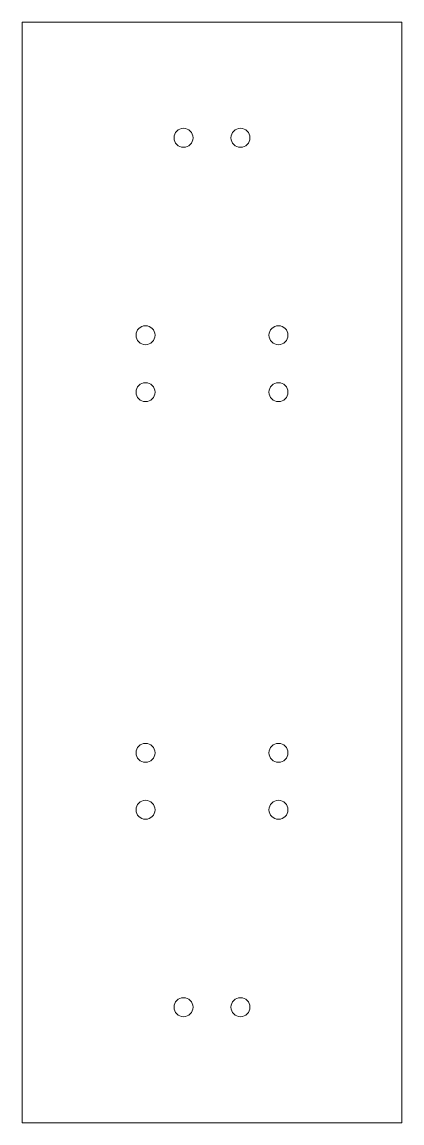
# Model space of a CAD drawing. Header units: millimetres. Extents: x -50 to 50, y -145 to 145.
import ezdxf

# ---------------------------------------------------------------- set-up
doc = ezdxf.new("R2010")
doc.units = ezdxf.units.MM

msp = doc.modelspace()

# ---------------------------------------------------------------- linework, layer by layer
at = {"color": 7, "linetype": 'Continuous', "lineweight": 15}
for p, q in [((50, 145), (-50, 145)), ((-50, 145), (-50, -145)), ((50, -145), (50, 145)), ((-50, -145), (50, -145))]:
    msp.add_line(p, q, dxfattribs=at)
for centre in [(-7.5, 114.5), (7.5, 114.5), (-17.5, 62.5), (17.5, 62.5), (-17.5, 47.5), (17.5, 47.5), (-17.5, -47.5), (17.5, -47.5), (-17.5, -62.5), (17.5, -62.5), (-7.5, -114.5), (7.5, -114.5)]:
    msp.add_circle(centre, 2.5, dxfattribs=at)

doc.saveas('drawing.dxf')
